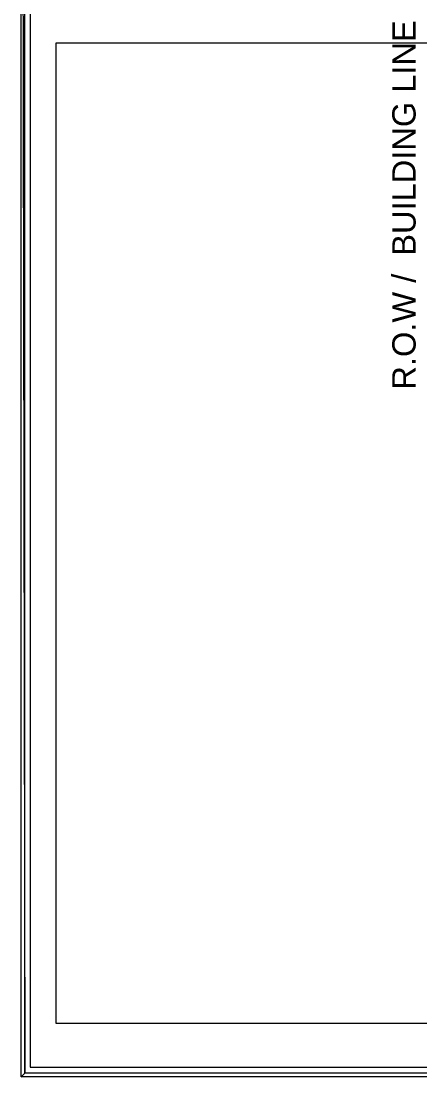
# Model space of a CAD drawing. Header units: inches. Extents: x 11 to 850, y 10 to 598.
# Drawn here: x 11.3 to 121.8, y 10.2 to 303.1 of the extents above; entities that cross this region are included whole.
import ezdxf

# ---------------------------------------------------------------- set-up
doc = ezdxf.new("R2010")
doc.units = ezdxf.units.IN
doc.header["$MEASUREMENT"] = 0
doc.layers.add('PDF_Geometry', color=7, linetype='Continuous')
doc.layers.add('PDF_Text', color=7, linetype='Continuous')
doc.styles.add('PDF Arial', font='arial.ttf')

msp = doc.modelspace()

# ---------------------------------------------------------------- linework, layer by layer
at = {"layer": 'PDF_Geometry', "lineweight": 0}
for points in [[(12.36, 596.91), (11.32, 597.95), (12.36, 11.19), (12.36, 596.91)], [(11.32, 597.95), (12.36, 11.19), (11.32, 10.15), (11.32, 597.95)], [(743.17, 129.97), (743.17, 596.19), (13.86, 596.19), (13.86, 12.88)], [(20.95, 25.05), (302.94, 25.05), (302.94, 296.96), (20.95, 296.96), (20.95, 25.05)], [(13.86, 12.88), (721.62, 12.88)], [(12.36, 11.19), (11.32, 10.15), (721.62, 11.16)], [(11.32, 10.15), (721.62, 11.16)], [(721.62, 10.15), (11.32, 10.15)], [(721.62, 11.19), (12.36, 11.19)]]:
    msp.add_lwpolyline(points, dxfattribs=at)

# ---------------------------------------------------------------- texts
at = {"layer": 'PDF_Text', "char_height": 6.471, "attachment_point": 7, "rotation": 90, "style": 'PDF Arial'}
for s, insert in [('\\W1.000762;BUILDING LINE', (120.76, 237.96)), ('\\W1.000550;R.O.W /', (120.76, 200.83))]:
    msp.add_mtext(s, dxfattribs=dict(at, insert=insert))

doc.saveas('drawing.dxf')
